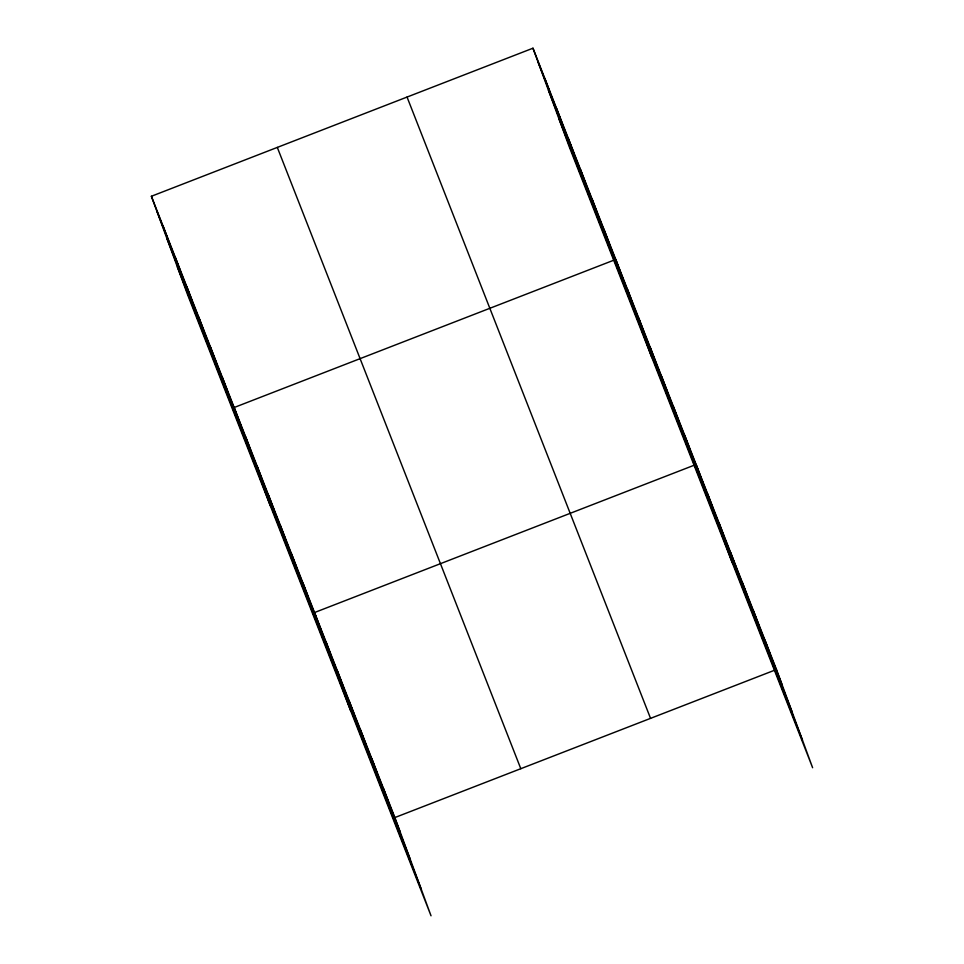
<?xml version="1.0" encoding="UTF-8"?>
<svg xmlns="http://www.w3.org/2000/svg" width="964" height="964" viewBox="0 0 964 964"><rect width="100%" height="100%" fill="white"/><g stroke="black" fill="none" stroke-linecap="round" stroke-linejoin="round"><path stroke-width="1.45" d="M151.384 196.27L394.879 817.556L431.029 915.8L187.522 294.502L151.384 196.27L532.971 48.2L776.478 669.498L812.616 767.73L569.122 146.444L532.971 48.2M694.755 464.997L314.529 612.538L350.667 710.769M394.879 817.556L776.478 669.498M538.249 62.54L781.756 683.838M548.444 90.23L791.938 711.528M558.939 118.753L802.434 740.051M407.049 97.063L650.543 718.361M277.307 147.408L520.801 768.706M156.662 210.61L400.156 831.908M166.844 238.301L410.339 859.587M177.34 266.823L420.834 888.109M764.994 640.204L770.272 654.544M753.511 610.911L758.789 625.262M742.039 581.629L747.317 595.969M730.555 552.336L735.833 566.675M719.084 523.042L724.362 537.394M707.6 493.761L712.878 508.1M696.116 464.467L732.266 562.711M684.645 435.174L689.923 449.525M673.161 405.892L678.439 420.232M661.678 376.599L666.955 390.938M650.206 347.305L655.484 361.657M638.722 318.024L644 332.363M627.251 288.73L632.517 303.07M651.905 357.68L615.767 259.437L234.168 407.507L270.318 505.751M603.934 229.263L609.212 243.603M592.113 199.09L597.391 213.43M580.28 168.905L585.558 183.256M568.459 138.732L573.737 153.071M556.626 108.558L561.904 122.898M544.805 78.373L550.082 92.725M383.395 788.275L388.673 802.614M371.923 758.981L377.201 773.321M360.44 729.688L365.718 744.039M348.968 700.406L354.246 714.746M337.484 671.113L342.762 685.452M326.001 641.819L331.279 656.171M303.045 583.244L308.323 597.584M291.562 553.951L296.84 568.302M280.09 524.669L285.368 539.009M268.607 495.376L273.884 509.715M257.123 466.082L262.401 480.434M245.651 436.8L250.929 451.14M222.347 377.334L227.625 391.673M210.513 347.148L215.791 361.5M198.692 316.975L203.97 331.315M186.859 286.802L192.137 301.142M175.038 256.617L180.316 270.968M163.205 226.444L168.483 240.783"/></g></svg>
